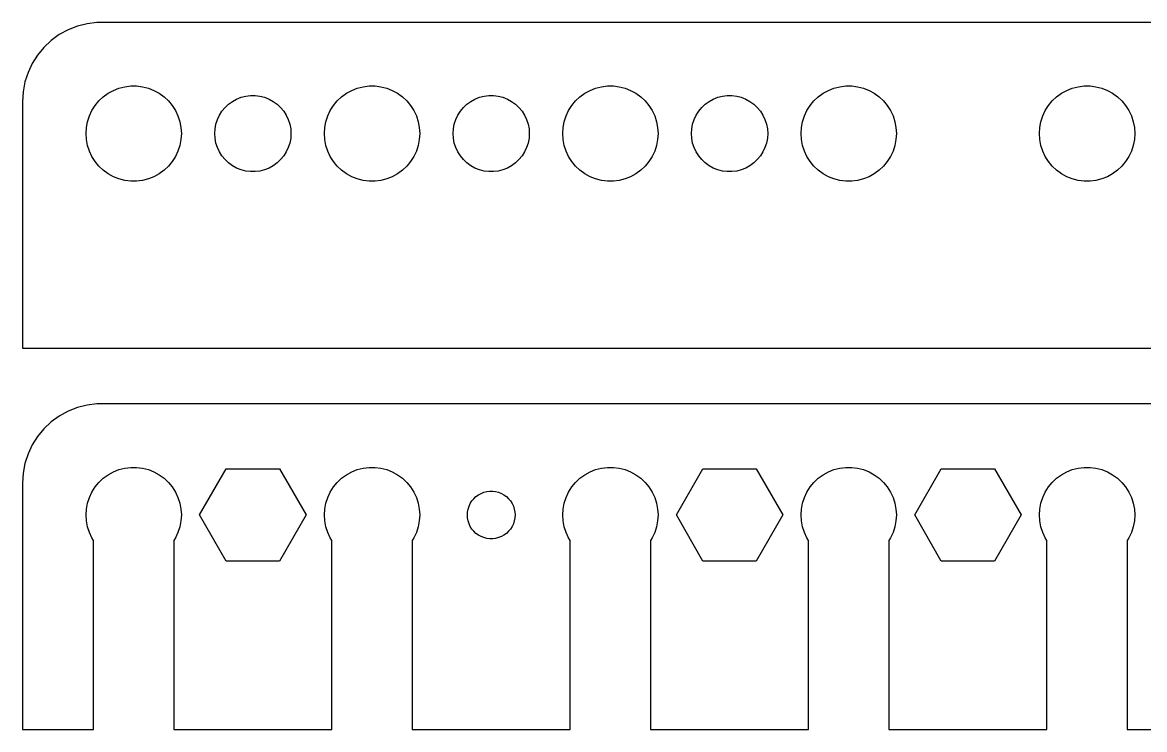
# Model space of a CAD drawing. Header units: metres. Extents: x -74 to 74, y 0 to 92.
# Drawn here: x -74.5 to -3.9, y 48 to 92.5 of the extents above; entities that cross this region are included whole.
import ezdxf

# ---------------------------------------------------------------- set-up
doc = ezdxf.new("R2010")
doc.units = ezdxf.units.M

msp = doc.modelspace()

# ---------------------------------------------------------------- linework, layer by layer
for p, q in [((-71.6289, 92.0241), (-72.1791, 91.7216)), ((-71.0451, 92.2553), (-71.6289, 92.0241)), ((-70.4369, 92.4114), (-71.0451, 92.2553)), ((-69.8139, 92.4901), (-70.4369, 92.4114)), ((69.8139, 92.4901), (-69.8139, 92.4901)), ((-72.6871, 91.3526), (-73.1448, 90.9227)), ((-72.1791, 91.7216), (-72.6871, 91.3526)), ((-73.5451, 90.4389), (-73.8815, 89.9088)), ((-73.1448, 90.9227), (-73.5451, 90.4389)), ((-73.8815, 89.9088), (-74.1489, 89.3406)), ((-74.1489, 89.3406), (-74.3429, 88.7434)), ((-74.3429, 88.7434), (-74.4606, 88.1267)), ((-68.7773, 88.2145), (-68.427, 88.3532)), ((-68.427, 88.3532), (-68.0621, 88.4469)), ((-68.0621, 88.4469), (-67.6884, 88.4941)), ((-67.6884, 88.4941), (-67.3116, 88.4941)), ((-67.3116, 88.4941), (-66.9379, 88.4469)), ((-66.9379, 88.4469), (-66.573, 88.3532)), ((-66.573, 88.3532), (-66.2227, 88.2145)), ((-53.7773, 88.2145), (-53.427, 88.3532)), ((-53.427, 88.3532), (-53.0621, 88.4469)), ((-53.0621, 88.4469), (-52.6884, 88.4941)), ((-52.6884, 88.4941), (-52.3116, 88.4941)), ((-52.3116, 88.4941), (-51.9379, 88.4469)), ((-51.9379, 88.4469), (-51.5729, 88.3532)), ((-51.5729, 88.3532), (-51.2227, 88.2145)), ((-38.7773, 88.2145), (-38.427, 88.3532)), ((-38.427, 88.3532), (-38.0621, 88.4469)), ((-38.0621, 88.4469), (-37.6884, 88.4941)), ((-37.6884, 88.4941), (-37.3116, 88.4941)), ((-37.3116, 88.4941), (-36.9379, 88.4469)), ((-36.9379, 88.4469), (-36.5729, 88.3532)), ((-36.5729, 88.3532), (-36.2227, 88.2145)), ((-23.7773, 88.2145), (-23.427, 88.3532)), ((-23.427, 88.3532), (-23.0621, 88.4469)), ((-23.0621, 88.4469), (-22.6884, 88.4941)), ((-22.6884, 88.4941), (-22.3116, 88.4941)), ((-22.3116, 88.4941), (-21.9379, 88.4469)), ((-21.9379, 88.4469), (-21.5729, 88.3532)), ((-21.5729, 88.3532), (-21.2227, 88.2145)), ((-8.77733, 88.2145), (-8.42705, 88.3532)), ((-8.42705, 88.3532), (-8.06213, 88.4469)), ((-8.06213, 88.4469), (-7.68837, 88.4941)), ((-7.68837, 88.4941), (-7.31161, 88.4941)), ((-7.31161, 88.4941), (-6.93785, 88.4469)), ((-6.93785, 88.4469), (-6.57294, 88.3532)), ((-6.57294, 88.3532), (-6.22266, 88.2145)), ((-74.4606, 88.1267), (-74.5, 87.5)), ((-69.6869, 87.5536), (-69.4123, 87.8115)), ((-69.4123, 87.8115), (-69.1075, 88.033)), ((-69.1075, 88.033), (-68.7773, 88.2145)), ((-66.2227, 88.2145), (-65.8925, 88.033)), ((-65.8925, 88.033), (-65.5877, 87.8115)), ((-65.5877, 87.8115), (-65.3131, 87.5536)), ((-61.286, 87.5264), (-61.0219, 87.6716)), ((-61.0219, 87.6716), (-60.7416, 87.7825)), ((-60.7416, 87.7825), (-60.4497, 87.8575)), ((-60.4497, 87.8575), (-60.1507, 87.8953)), ((-60.1507, 87.8953), (-59.8493, 87.8953)), ((-59.8493, 87.8953), (-59.5503, 87.8575)), ((-59.5503, 87.8575), (-59.2583, 87.7825)), ((-59.2583, 87.7825), (-58.9781, 87.6716)), ((-58.9781, 87.6716), (-58.714, 87.5264)), ((-54.6869, 87.5536), (-54.4123, 87.8115)), ((-54.4123, 87.8115), (-54.1075, 88.033)), ((-54.1075, 88.033), (-53.7773, 88.2145)), ((-51.2227, 88.2145), (-50.8925, 88.033)), ((-50.8925, 88.033), (-50.5877, 87.8115)), ((-50.5877, 87.8115), (-50.3131, 87.5536)), ((-46.286, 87.5264), (-46.0219, 87.6716)), ((-46.0219, 87.6716), (-45.7416, 87.7825)), ((-45.7416, 87.7825), (-45.4497, 87.8575)), ((-45.4497, 87.8575), (-45.1507, 87.8953)), ((-45.1507, 87.8953), (-44.8493, 87.8953)), ((-44.8493, 87.8953), (-44.5503, 87.8575)), ((-44.5503, 87.8575), (-44.2583, 87.7825)), ((-44.2583, 87.7825), (-43.9781, 87.6716)), ((-43.9781, 87.6716), (-43.714, 87.5264)), ((-39.6869, 87.5536), (-39.4123, 87.8115)), ((-39.4123, 87.8115), (-39.1075, 88.033)), ((-39.1075, 88.033), (-38.7773, 88.2145)), ((-36.2227, 88.2145), (-35.8925, 88.033)), ((-35.8925, 88.033), (-35.5877, 87.8115)), ((-35.5877, 87.8115), (-35.3131, 87.5536)), ((-31.286, 87.5264), (-31.0219, 87.6716)), ((-31.0219, 87.6716), (-30.7416, 87.7825)), ((-30.7416, 87.7825), (-30.4497, 87.8575)), ((-30.4497, 87.8575), (-30.1507, 87.8953)), ((-30.1507, 87.8953), (-29.8493, 87.8953)), ((-29.8493, 87.8953), (-29.5503, 87.8575)), ((-29.5503, 87.8575), (-29.2583, 87.7825)), ((-29.2583, 87.7825), (-28.9781, 87.6716)), ((-28.9781, 87.6716), (-28.714, 87.5264)), ((-24.6869, 87.5536), (-24.4123, 87.8115)), ((-24.4123, 87.8115), (-24.1075, 88.033)), ((-24.1075, 88.033), (-23.7773, 88.2145)), ((-21.2227, 88.2145), (-20.8925, 88.033)), ((-20.8925, 88.033), (-20.5877, 87.8115)), ((-20.5877, 87.8115), (-20.3131, 87.5536)), ((-9.6869, 87.5536), (-9.41226, 87.8115)), ((-9.41226, 87.8115), (-9.10747, 88.033)), ((-9.10747, 88.033), (-8.77733, 88.2145)), ((-6.22266, 88.2145), (-5.89252, 88.033)), ((-5.89252, 88.033), (-5.58772, 87.8115)), ((-5.58772, 87.8115), (-5.31308, 87.5536)), ((-74.5, 87.5), (-74.5, 72)), ((-70.2893, 86.6044), (-70.1289, 86.9453)), ((-70.1289, 86.9453), (-69.927, 87.2634)), ((-69.927, 87.2634), (-69.6869, 87.5536)), ((-65.3131, 87.5536), (-65.073, 87.2634)), ((-65.073, 87.2634), (-64.8711, 86.9453)), ((-64.8711, 86.9453), (-64.7107, 86.6044)), ((-62.1031, 86.6562), (-61.9416, 86.9107)), ((-61.9416, 86.9107), (-61.7495, 87.1429)), ((-61.7495, 87.1429), (-61.5298, 87.3492)), ((-61.5298, 87.3492), (-61.286, 87.5264)), ((-58.714, 87.5264), (-58.4702, 87.3492)), ((-58.4702, 87.3492), (-58.2505, 87.1429)), ((-58.2505, 87.1429), (-58.0583, 86.9107)), ((-58.0583, 86.9107), (-57.8969, 86.6562)), ((-55.2893, 86.6044), (-55.1289, 86.9453)), ((-55.1289, 86.9453), (-54.927, 87.2634)), ((-54.927, 87.2634), (-54.6869, 87.5536)), ((-50.3131, 87.5536), (-50.0729, 87.2634)), ((-50.0729, 87.2634), (-49.8711, 86.9453)), ((-49.8711, 86.9453), (-49.7107, 86.6044)), ((-47.1031, 86.6562), (-46.9416, 86.9107)), ((-46.9416, 86.9107), (-46.7495, 87.1429)), ((-46.7495, 87.1429), (-46.5298, 87.3492)), ((-46.5298, 87.3492), (-46.286, 87.5264)), ((-43.714, 87.5264), (-43.4702, 87.3492)), ((-43.4702, 87.3492), (-43.2505, 87.1429)), ((-43.2505, 87.1429), (-43.0583, 86.9107)), ((-43.0583, 86.9107), (-42.8969, 86.6562)), ((-40.2893, 86.6044), (-40.1289, 86.9453)), ((-40.1289, 86.9453), (-39.927, 87.2634)), ((-39.927, 87.2634), (-39.6869, 87.5536)), ((-35.3131, 87.5536), (-35.0729, 87.2634)), ((-35.0729, 87.2634), (-34.8711, 86.9453)), ((-34.8711, 86.9453), (-34.7107, 86.6044)), ((-32.1031, 86.6562), (-31.9416, 86.9107)), ((-31.9416, 86.9107), (-31.7495, 87.1429)), ((-31.7495, 87.1429), (-31.5298, 87.3492)), ((-31.5298, 87.3492), (-31.286, 87.5264)), ((-28.714, 87.5264), (-28.4702, 87.3492)), ((-28.4702, 87.3492), (-28.2505, 87.1429)), ((-28.2505, 87.1429), (-28.0583, 86.9107)), ((-28.0583, 86.9107), (-27.8969, 86.6562)), ((-25.2893, 86.6044), (-25.1289, 86.9453)), ((-25.1289, 86.9453), (-24.927, 87.2634)), ((-24.927, 87.2634), (-24.6869, 87.5536)), ((-20.3131, 87.5536), (-20.0729, 87.2634)), ((-20.0729, 87.2634), (-19.8711, 86.9453)), ((-19.8711, 86.9453), (-19.7107, 86.6044)), ((-10.2893, 86.6044), (-10.1289, 86.9453)), ((-10.1289, 86.9453), (-9.92705, 87.2634)), ((-9.92705, 87.2634), (-9.6869, 87.5536)), ((-5.31308, 87.5536), (-5.07294, 87.2634)), ((-5.07294, 87.2634), (-4.87108, 86.9453)), ((-4.87108, 86.9453), (-4.71066, 86.6044)), ((-70.4763, 85.876), (-70.4057, 86.2461)), ((-70.4057, 86.2461), (-70.2893, 86.6044)), ((-64.7107, 86.6044), (-64.5943, 86.2461)), ((-64.5943, 86.2461), (-64.5237, 85.876)), ((-62.3246, 86.0968), (-62.2315, 86.3835)), ((-62.2315, 86.3835), (-62.1031, 86.6562)), ((-57.8969, 86.6562), (-57.7685, 86.3835)), ((-57.7685, 86.3835), (-57.6754, 86.0968)), ((-55.4763, 85.876), (-55.4057, 86.2461)), ((-55.4057, 86.2461), (-55.2893, 86.6044)), ((-49.7107, 86.6044), (-49.5942, 86.2461)), ((-49.5942, 86.2461), (-49.5237, 85.876)), ((-47.3246, 86.0968), (-47.2315, 86.3835)), ((-47.2315, 86.3835), (-47.1031, 86.6562)), ((-42.8969, 86.6562), (-42.7685, 86.3835)), ((-42.7685, 86.3835), (-42.6754, 86.0968)), ((-40.4763, 85.876), (-40.4057, 86.2461)), ((-40.4057, 86.2461), (-40.2893, 86.6044)), ((-34.7107, 86.6044), (-34.5942, 86.2461)), ((-34.5942, 86.2461), (-34.5237, 85.876)), ((-32.3246, 86.0968), (-32.2315, 86.3835)), ((-32.2315, 86.3835), (-32.1031, 86.6562)), ((-27.8969, 86.6562), (-27.7685, 86.3835)), ((-27.7685, 86.3835), (-27.6754, 86.0968)), ((-25.4763, 85.876), (-25.4057, 86.2461)), ((-25.4057, 86.2461), (-25.2893, 86.6044)), ((-19.7107, 86.6044), (-19.5942, 86.2461)), ((-19.5942, 86.2461), (-19.5237, 85.876)), ((-10.4763, 85.876), (-10.4057, 86.2461)), ((-10.4057, 86.2461), (-10.2893, 86.6044)), ((-4.71066, 86.6044), (-4.59424, 86.2461)), ((-4.59424, 86.2461), (-4.52365, 85.876)), ((-70.5, 85.5), (-70.4763, 85.876)), ((-70.4763, 85.124), (-70.5, 85.5)), ((-64.5237, 85.876), (-64.5, 85.5)), ((-64.5, 85.5), (-64.5237, 85.124)), ((-62.4, 85.5), (-62.3811, 85.8008)), ((-62.3811, 85.1992), (-62.4, 85.5)), ((-62.3811, 85.8008), (-62.3246, 86.0968)), ((-57.6754, 86.0968), (-57.6189, 85.8008)), ((-57.6189, 85.8008), (-57.6, 85.5)), ((-57.6, 85.5), (-57.6189, 85.1992)), ((-55.5, 85.5), (-55.4763, 85.876)), ((-55.4763, 85.124), (-55.5, 85.5)), ((-49.5237, 85.876), (-49.5, 85.5)), ((-49.5, 85.5), (-49.5237, 85.124)), ((-47.4, 85.5), (-47.3811, 85.8008)), ((-47.3811, 85.1992), (-47.4, 85.5)), ((-47.3811, 85.8008), (-47.3246, 86.0968)), ((-42.6754, 86.0968), (-42.6189, 85.8008)), ((-42.6189, 85.8008), (-42.6, 85.5)), ((-42.6, 85.5), (-42.6189, 85.1992)), ((-40.5, 85.5), (-40.4763, 85.876)), ((-40.4763, 85.124), (-40.5, 85.5)), ((-34.5237, 85.876), (-34.5, 85.5)), ((-34.5, 85.5), (-34.5237, 85.124)), ((-32.4, 85.5), (-32.3811, 85.8008)), ((-32.3811, 85.1992), (-32.4, 85.5)), ((-32.3811, 85.8008), (-32.3246, 86.0968)), ((-27.6754, 86.0968), (-27.6189, 85.8008)), ((-27.6189, 85.8008), (-27.6, 85.5)), ((-27.6, 85.5), (-27.6189, 85.1992)), ((-25.5, 85.5), (-25.4763, 85.876)), ((-25.4763, 85.124), (-25.5, 85.5)), ((-19.5237, 85.876), (-19.5, 85.5)), ((-19.5, 85.5), (-19.5237, 85.124)), ((-10.5, 85.5), (-10.4763, 85.876)), ((-10.4763, 85.124), (-10.5, 85.5)), ((-4.52365, 85.876), (-4.5, 85.5)), ((-4.5, 85.5), (-4.52365, 85.124)), ((-70.4057, 84.7539), (-70.4763, 85.124)), ((-70.2893, 84.3956), (-70.4057, 84.7539)), ((-64.5943, 84.7539), (-64.7107, 84.3956)), ((-64.5237, 85.124), (-64.5943, 84.7539)), ((-62.3246, 84.9031), (-62.3811, 85.1992)), ((-62.2315, 84.6165), (-62.3246, 84.9031)), ((-57.6754, 84.9031), (-57.7685, 84.6165)), ((-57.6189, 85.1992), (-57.6754, 84.9031)), ((-55.4057, 84.7539), (-55.4763, 85.124)), ((-55.2893, 84.3956), (-55.4057, 84.7539)), ((-49.5942, 84.7539), (-49.7107, 84.3956)), ((-49.5237, 85.124), (-49.5942, 84.7539)), ((-47.3246, 84.9031), (-47.3811, 85.1992)), ((-47.2315, 84.6165), (-47.3246, 84.9031)), ((-42.6754, 84.9031), (-42.7685, 84.6165)), ((-42.6189, 85.1992), (-42.6754, 84.9031)), ((-40.4057, 84.7539), (-40.4763, 85.124)), ((-40.2893, 84.3956), (-40.4057, 84.7539)), ((-34.5942, 84.7539), (-34.7107, 84.3956)), ((-34.5237, 85.124), (-34.5942, 84.7539)), ((-32.3246, 84.9031), (-32.3811, 85.1992)), ((-32.2315, 84.6165), (-32.3246, 84.9031)), ((-27.6754, 84.9031), (-27.7685, 84.6165)), ((-27.6189, 85.1992), (-27.6754, 84.9031)), ((-25.4057, 84.7539), (-25.4763, 85.124)), ((-25.2893, 84.3956), (-25.4057, 84.7539)), ((-19.5942, 84.7539), (-19.7107, 84.3956)), ((-19.5237, 85.124), (-19.5942, 84.7539)), ((-10.4057, 84.7539), (-10.4763, 85.124)), ((-10.2893, 84.3956), (-10.4057, 84.7539)), ((-4.59424, 84.7539), (-4.71066, 84.3956)), ((-4.52365, 85.124), (-4.59424, 84.7539)), ((-70.1289, 84.0547), (-70.2893, 84.3956)), ((-69.927, 83.7366), (-70.1289, 84.0547)), ((-64.8711, 84.0547), (-65.073, 83.7366)), ((-64.7107, 84.3956), (-64.8711, 84.0547)), ((-62.1031, 84.3438), (-62.2315, 84.6165)), ((-61.9416, 84.0893), (-62.1031, 84.3438)), ((-61.7495, 83.8571), (-61.9416, 84.0893)), ((-58.0583, 84.0893), (-58.2505, 83.8571)), ((-57.8969, 84.3438), (-58.0583, 84.0893)), ((-57.7685, 84.6165), (-57.8969, 84.3438)), ((-55.1289, 84.0547), (-55.2893, 84.3956)), ((-54.927, 83.7366), (-55.1289, 84.0547)), ((-49.8711, 84.0547), (-50.0729, 83.7366)), ((-49.7107, 84.3956), (-49.8711, 84.0547)), ((-47.1031, 84.3438), (-47.2315, 84.6165)), ((-46.9416, 84.0893), (-47.1031, 84.3438)), ((-46.7495, 83.8571), (-46.9416, 84.0893)), ((-43.0583, 84.0893), (-43.2505, 83.8571)), ((-42.8969, 84.3438), (-43.0583, 84.0893)), ((-42.7685, 84.6165), (-42.8969, 84.3438)), ((-40.1289, 84.0547), (-40.2893, 84.3956)), ((-39.927, 83.7366), (-40.1289, 84.0547)), ((-34.8711, 84.0547), (-35.0729, 83.7366)), ((-34.7107, 84.3956), (-34.8711, 84.0547)), ((-32.1031, 84.3438), (-32.2315, 84.6165)), ((-31.9416, 84.0893), (-32.1031, 84.3438)), ((-31.7495, 83.8571), (-31.9416, 84.0893)), ((-28.0583, 84.0893), (-28.2505, 83.8571)), ((-27.8969, 84.3438), (-28.0583, 84.0893)), ((-27.7685, 84.6165), (-27.8969, 84.3438)), ((-25.1289, 84.0547), (-25.2893, 84.3956)), ((-24.927, 83.7366), (-25.1289, 84.0547)), ((-19.8711, 84.0547), (-20.0729, 83.7366)), ((-19.7107, 84.3956), (-19.8711, 84.0547)), ((-10.1289, 84.0547), (-10.2893, 84.3956)), ((-9.92705, 83.7366), (-10.1289, 84.0547)), ((-4.87108, 84.0547), (-5.07294, 83.7366)), ((-4.71066, 84.3956), (-4.87108, 84.0547)), ((-69.6869, 83.4464), (-69.927, 83.7366)), ((-69.4123, 83.1884), (-69.6869, 83.4464)), ((-65.3131, 83.4464), (-65.5877, 83.1884)), ((-65.073, 83.7366), (-65.3131, 83.4464)), ((-61.5298, 83.6508), (-61.7495, 83.8571)), ((-61.286, 83.4736), (-61.5298, 83.6508)), ((-61.0219, 83.3284), (-61.286, 83.4736)), ((-58.714, 83.4736), (-58.9781, 83.3284)), ((-58.4702, 83.6508), (-58.714, 83.4736)), ((-58.2505, 83.8571), (-58.4702, 83.6508)), ((-54.6869, 83.4464), (-54.927, 83.7366)), ((-54.4123, 83.1884), (-54.6869, 83.4464)), ((-50.3131, 83.4464), (-50.5877, 83.1884)), ((-50.0729, 83.7366), (-50.3131, 83.4464)), ((-46.5298, 83.6508), (-46.7495, 83.8571)), ((-46.286, 83.4736), (-46.5298, 83.6508)), ((-46.0219, 83.3284), (-46.286, 83.4736)), ((-43.714, 83.4736), (-43.9781, 83.3284)), ((-43.4702, 83.6508), (-43.714, 83.4736)), ((-43.2505, 83.8571), (-43.4702, 83.6508)), ((-39.6869, 83.4464), (-39.927, 83.7366)), ((-39.4123, 83.1884), (-39.6869, 83.4464)), ((-35.3131, 83.4464), (-35.5877, 83.1884)), ((-35.0729, 83.7366), (-35.3131, 83.4464)), ((-31.5298, 83.6508), (-31.7495, 83.8571)), ((-31.286, 83.4736), (-31.5298, 83.6508)), ((-31.0219, 83.3284), (-31.286, 83.4736)), ((-28.714, 83.4736), (-28.9781, 83.3284)), ((-28.4702, 83.6508), (-28.714, 83.4736)), ((-28.2505, 83.8571), (-28.4702, 83.6508)), ((-24.6869, 83.4464), (-24.927, 83.7366)), ((-24.4123, 83.1884), (-24.6869, 83.4464)), ((-20.3131, 83.4464), (-20.5877, 83.1884)), ((-20.0729, 83.7366), (-20.3131, 83.4464)), ((-9.6869, 83.4464), (-9.92705, 83.7366)), ((-9.41226, 83.1884), (-9.6869, 83.4464)), ((-5.31308, 83.4464), (-5.58772, 83.1884)), ((-5.07294, 83.7366), (-5.31308, 83.4464)), ((-69.1075, 82.967), (-69.4123, 83.1884)), ((-68.7773, 82.7855), (-69.1075, 82.967)), ((-68.427, 82.6468), (-68.7773, 82.7855)), ((-68.0621, 82.5531), (-68.427, 82.6468)), ((-66.573, 82.6468), (-66.9379, 82.5531)), ((-66.2227, 82.7855), (-66.573, 82.6468)), ((-65.8925, 82.967), (-66.2227, 82.7855)), ((-65.5877, 83.1884), (-65.8925, 82.967)), ((-60.7416, 83.2175), (-61.0219, 83.3284)), ((-60.4497, 83.1425), (-60.7416, 83.2175)), ((-60.1507, 83.1047), (-60.4497, 83.1425)), ((-59.8493, 83.1047), (-60.1507, 83.1047)), ((-59.5503, 83.1425), (-59.8493, 83.1047)), ((-59.2583, 83.2175), (-59.5503, 83.1425)), ((-58.9781, 83.3284), (-59.2583, 83.2175)), ((-54.1075, 82.967), (-54.4123, 83.1884)), ((-53.7773, 82.7855), (-54.1075, 82.967)), ((-53.427, 82.6468), (-53.7773, 82.7855)), ((-53.0621, 82.5531), (-53.427, 82.6468)), ((-51.5729, 82.6468), (-51.9379, 82.5531)), ((-51.2227, 82.7855), (-51.5729, 82.6468)), ((-50.8925, 82.967), (-51.2227, 82.7855)), ((-50.5877, 83.1884), (-50.8925, 82.967)), ((-45.7416, 83.2175), (-46.0219, 83.3284)), ((-45.4497, 83.1425), (-45.7416, 83.2175)), ((-45.1507, 83.1047), (-45.4497, 83.1425)), ((-44.8493, 83.1047), (-45.1507, 83.1047)), ((-44.5503, 83.1425), (-44.8493, 83.1047)), ((-44.2583, 83.2175), (-44.5503, 83.1425)), ((-43.9781, 83.3284), (-44.2583, 83.2175)), ((-39.1075, 82.967), (-39.4123, 83.1884)), ((-38.7773, 82.7855), (-39.1075, 82.967)), ((-38.427, 82.6468), (-38.7773, 82.7855)), ((-38.0621, 82.5531), (-38.427, 82.6468)), ((-36.5729, 82.6468), (-36.9379, 82.5531)), ((-36.2227, 82.7855), (-36.5729, 82.6468)), ((-35.8925, 82.967), (-36.2227, 82.7855)), ((-35.5877, 83.1884), (-35.8925, 82.967)), ((-30.7416, 83.2175), (-31.0219, 83.3284)), ((-30.4497, 83.1425), (-30.7416, 83.2175)), ((-30.1507, 83.1047), (-30.4497, 83.1425)), ((-29.8493, 83.1047), (-30.1507, 83.1047)), ((-29.5503, 83.1425), (-29.8493, 83.1047)), ((-29.2583, 83.2175), (-29.5503, 83.1425)), ((-28.9781, 83.3284), (-29.2583, 83.2175)), ((-24.1075, 82.967), (-24.4123, 83.1884)), ((-23.7773, 82.7855), (-24.1075, 82.967)), ((-23.427, 82.6468), (-23.7773, 82.7855)), ((-23.0621, 82.5531), (-23.427, 82.6468)), ((-21.5729, 82.6468), (-21.9379, 82.5531)), ((-21.2227, 82.7855), (-21.5729, 82.6468)), ((-20.8925, 82.967), (-21.2227, 82.7855)), ((-20.5877, 83.1884), (-20.8925, 82.967)), ((-9.10747, 82.967), (-9.41226, 83.1884)), ((-8.77733, 82.7855), (-9.10747, 82.967)), ((-8.42705, 82.6468), (-8.77733, 82.7855)), ((-8.06213, 82.5531), (-8.42705, 82.6468)), ((-6.57294, 82.6468), (-6.93785, 82.5531)), ((-6.22266, 82.7855), (-6.57294, 82.6468)), ((-5.89252, 82.967), (-6.22266, 82.7855)), ((-5.58772, 83.1884), (-5.89252, 82.967)), ((-67.6884, 82.5059), (-68.0621, 82.5531)), ((-67.3116, 82.5059), (-67.6884, 82.5059)), ((-66.9379, 82.5531), (-67.3116, 82.5059)), ((-52.6884, 82.5059), (-53.0621, 82.5531)), ((-52.3116, 82.5059), (-52.6884, 82.5059)), ((-51.9379, 82.5531), (-52.3116, 82.5059)), ((-37.6884, 82.5059), (-38.0621, 82.5531)), ((-37.3116, 82.5059), (-37.6884, 82.5059)), ((-36.9379, 82.5531), (-37.3116, 82.5059)), ((-22.6884, 82.5059), (-23.0621, 82.5531)), ((-22.3116, 82.5059), (-22.6884, 82.5059)), ((-21.9379, 82.5531), (-22.3116, 82.5059)), ((-7.68837, 82.5059), (-8.06213, 82.5531)), ((-7.31161, 82.5059), (-7.68837, 82.5059)), ((-6.93785, 82.5531), (-7.31161, 82.5059)), ((-74.5, 72), (74.5, 72)), ((-71.6289, 68.0241), (-72.1791, 67.7216)), ((-71.0451, 68.2553), (-71.6289, 68.0241)), ((-70.4369, 68.4114), (-71.0451, 68.2553)), ((-69.8139, 68.4901), (-70.4369, 68.4114)), ((69.8139, 68.4901), (-69.8139, 68.4901)), ((-72.6871, 67.3526), (-73.1448, 66.9227)), ((-72.1791, 67.7216), (-72.6871, 67.3526)), ((-73.5451, 66.4389), (-73.8815, 65.9088)), ((-73.1448, 66.9227), (-73.5451, 66.4389)), ((-73.8815, 65.9088), (-74.1489, 65.3406)), ((-74.1489, 65.3406), (-74.3429, 64.7434)), ((-74.3429, 64.7434), (-74.4606, 64.1267)), ((-68.7773, 64.2145), (-68.427, 64.3532)), ((-68.427, 64.3532), (-68.0621, 64.4469)), ((-68.0621, 64.4469), (-67.6884, 64.4941)), ((-67.6884, 64.4941), (-67.3116, 64.4941)), ((-67.3116, 64.4941), (-66.9379, 64.4469)), ((-66.9379, 64.4469), (-66.573, 64.3532)), ((-66.573, 64.3532), (-66.2227, 64.2145)), ((-63.3466, 61.5), (-61.6733, 64.3982)), ((-61.6733, 64.3982), (-58.3267, 64.3982)), ((-58.3267, 64.3982), (-56.6534, 61.5)), ((-53.7773, 64.2145), (-53.427, 64.3532)), ((-53.427, 64.3532), (-53.0621, 64.4469)), ((-53.0621, 64.4469), (-52.6884, 64.4941)), ((-52.6884, 64.4941), (-52.3116, 64.4941)), ((-52.3116, 64.4941), (-51.9379, 64.4469)), ((-51.9379, 64.4469), (-51.5729, 64.3532)), ((-51.5729, 64.3532), (-51.2227, 64.2145)), ((-38.7773, 64.2145), (-38.427, 64.3532)), ((-38.427, 64.3532), (-38.0621, 64.4469)), ((-38.0621, 64.4469), (-37.6884, 64.4941)), ((-37.6884, 64.4941), (-37.3116, 64.4941)), ((-37.3116, 64.4941), (-36.9379, 64.4469)), ((-36.9379, 64.4469), (-36.5729, 64.3532)), ((-36.5729, 64.3532), (-36.2227, 64.2145)), ((-33.3466, 61.5), (-31.6733, 64.3982)), ((-31.6733, 64.3982), (-28.3267, 64.3982)), ((-28.3267, 64.3982), (-26.6534, 61.5)), ((-23.7773, 64.2145), (-23.427, 64.3532)), ((-23.427, 64.3532), (-23.0621, 64.4469)), ((-23.0621, 64.4469), (-22.6884, 64.4941)), ((-22.6884, 64.4941), (-22.3116, 64.4941)), ((-22.3116, 64.4941), (-21.9379, 64.4469)), ((-21.9379, 64.4469), (-21.5729, 64.3532)), ((-21.5729, 64.3532), (-21.2227, 64.2145)), ((-18.3466, 61.5), (-16.6733, 64.3982)), ((-16.6733, 64.3982), (-13.3267, 64.3982)), ((-13.3267, 64.3982), (-11.6534, 61.5)), ((-8.77733, 64.2145), (-8.42705, 64.3532)), ((-8.42705, 64.3532), (-8.06213, 64.4469)), ((-8.06213, 64.4469), (-7.68837, 64.4941)), ((-7.68837, 64.4941), (-7.31161, 64.4941)), ((-7.31161, 64.4941), (-6.93785, 64.4469)), ((-6.93785, 64.4469), (-6.57294, 64.3532)), ((-6.57294, 64.3532), (-6.22266, 64.2145)), ((-74.4606, 64.1267), (-74.5, 63.5)), ((-69.6869, 63.5536), (-69.4123, 63.8115)), ((-69.4123, 63.8115), (-69.1075, 64.033)), ((-69.1075, 64.033), (-68.7773, 64.2145)), ((-66.2227, 64.2145), (-65.8925, 64.033)), ((-65.8925, 64.033), (-65.5877, 63.8115)), ((-65.5877, 63.8115), (-65.3131, 63.5536)), ((-54.6869, 63.5536), (-54.4123, 63.8115)), ((-54.4123, 63.8115), (-54.1075, 64.033)), ((-54.1075, 64.033), (-53.7773, 64.2145)), ((-51.2227, 64.2145), (-50.8925, 64.033)), ((-50.8925, 64.033), (-50.5877, 63.8115)), ((-50.5877, 63.8115), (-50.3131, 63.5536)), ((-39.6869, 63.5536), (-39.4123, 63.8115)), ((-39.4123, 63.8115), (-39.1075, 64.033)), ((-39.1075, 64.033), (-38.7773, 64.2145)), ((-36.2227, 64.2145), (-35.8925, 64.033)), ((-35.8925, 64.033), (-35.5877, 63.8115)), ((-35.5877, 63.8115), (-35.3131, 63.5536)), ((-24.6869, 63.5536), (-24.4123, 63.8115)), ((-24.4123, 63.8115), (-24.1075, 64.033)), ((-24.1075, 64.033), (-23.7773, 64.2145)), ((-21.2227, 64.2145), (-20.8925, 64.033)), ((-20.8925, 64.033), (-20.5877, 63.8115)), ((-20.5877, 63.8115), (-20.3131, 63.5536)), ((-9.6869, 63.5536), (-9.41226, 63.8115)), ((-9.41226, 63.8115), (-9.10747, 64.033)), ((-9.10747, 64.033), (-8.77733, 64.2145)), ((-6.22266, 64.2145), (-5.89252, 64.033)), ((-5.89252, 64.033), (-5.58772, 63.8115)), ((-5.58772, 63.8115), (-5.31308, 63.5536)), ((-74.5, 63.5), (-74.5, 48)), ((-70.2893, 62.6044), (-70.1289, 62.9453)), ((-70.1289, 62.9453), (-69.927, 63.2634)), ((-69.927, 63.2634), (-69.6869, 63.5536)), ((-65.3131, 63.5536), (-65.073, 63.2634)), ((-65.073, 63.2634), (-64.8711, 62.9453)), ((-64.8711, 62.9453), (-64.7107, 62.6044)), ((-55.2893, 62.6044), (-55.1289, 62.9453)), ((-55.1289, 62.9453), (-54.927, 63.2634)), ((-54.927, 63.2634), (-54.6869, 63.5536)), ((-50.3131, 63.5536), (-50.0729, 63.2634)), ((-50.0729, 63.2634), (-49.8711, 62.9453)), ((-49.8711, 62.9453), (-49.7107, 62.6044)), ((-45.8037, 62.7665), (-45.6387, 62.8572)), ((-45.6387, 62.8572), (-45.4635, 62.9266)), ((-45.4635, 62.9266), (-45.2811, 62.9734)), ((-45.2811, 62.9734), (-45.0942, 62.997)), ((-45.0942, 62.997), (-44.9058, 62.997)), ((-44.9058, 62.997), (-44.7189, 62.9734)), ((-44.7189, 62.9734), (-44.5365, 62.9266)), ((-44.5365, 62.9266), (-44.3613, 62.8572)), ((-44.3613, 62.8572), (-44.1963, 62.7665)), ((-40.2893, 62.6044), (-40.1289, 62.9453)), ((-40.1289, 62.9453), (-39.927, 63.2634)), ((-39.927, 63.2634), (-39.6869, 63.5536)), ((-35.3131, 63.5536), (-35.0729, 63.2634)), ((-35.0729, 63.2634), (-34.8711, 62.9453)), ((-34.8711, 62.9453), (-34.7107, 62.6044)), ((-25.2893, 62.6044), (-25.1289, 62.9453)), ((-25.1289, 62.9453), (-24.927, 63.2634)), ((-24.927, 63.2634), (-24.6869, 63.5536)), ((-20.3131, 63.5536), (-20.0729, 63.2634)), ((-20.0729, 63.2634), (-19.8711, 62.9453)), ((-19.8711, 62.9453), (-19.7107, 62.6044)), ((-10.2893, 62.6044), (-10.1289, 62.9453)), ((-10.1289, 62.9453), (-9.92705, 63.2634)), ((-9.92705, 63.2634), (-9.6869, 63.5536)), ((-5.31308, 63.5536), (-5.07294, 63.2634)), ((-5.07294, 63.2634), (-4.87108, 62.9453)), ((-4.87108, 62.9453), (-4.71066, 62.6044)), ((-70.4763, 61.876), (-70.4057, 62.2461)), ((-70.4057, 62.2461), (-70.2893, 62.6044)), ((-64.7107, 62.6044), (-64.5943, 62.2461)), ((-64.5943, 62.2461), (-64.5237, 61.876)), ((-55.4763, 61.876), (-55.4057, 62.2461)), ((-55.4057, 62.2461), (-55.2893, 62.6044)), ((-49.7107, 62.6044), (-49.5942, 62.2461)), ((-49.5942, 62.2461), (-49.5237, 61.876)), ((-46.3947, 62.0522), (-46.3145, 62.2226)), ((-46.3145, 62.2226), (-46.2135, 62.3817)), ((-46.2135, 62.3817), (-46.0934, 62.5268)), ((-46.0934, 62.5268), (-45.9561, 62.6558)), ((-45.9561, 62.6558), (-45.8037, 62.7665)), ((-44.1963, 62.7665), (-44.0439, 62.6558)), ((-44.0439, 62.6558), (-43.9065, 62.5268)), ((-43.9065, 62.5268), (-43.7865, 62.3817)), ((-43.7865, 62.3817), (-43.6855, 62.2226)), ((-43.6855, 62.2226), (-43.6053, 62.0522)), ((-40.4763, 61.876), (-40.4057, 62.2461)), ((-40.4057, 62.2461), (-40.2893, 62.6044)), ((-34.7107, 62.6044), (-34.5942, 62.2461)), ((-34.5942, 62.2461), (-34.5237, 61.876)), ((-25.4763, 61.876), (-25.4057, 62.2461)), ((-25.4057, 62.2461), (-25.2893, 62.6044)), ((-19.7107, 62.6044), (-19.5942, 62.2461)), ((-19.5942, 62.2461), (-19.5237, 61.876)), ((-10.4763, 61.876), (-10.4057, 62.2461)), ((-10.4057, 62.2461), (-10.2893, 62.6044)), ((-4.71066, 62.6044), (-4.59424, 62.2461)), ((-4.59424, 62.2461), (-4.52365, 61.876)), ((-70.5, 61.5), (-70.4763, 61.876)), ((-70.4763, 61.124), (-70.5, 61.5)), ((-64.5237, 61.876), (-64.5, 61.5)), ((-64.5, 61.5), (-64.5237, 61.124)), ((-61.6733, 58.6018), (-63.3466, 61.5)), ((-56.6534, 61.5), (-58.3267, 58.6018)), ((-55.5, 61.5), (-55.4763, 61.876)), ((-55.4763, 61.124), (-55.5, 61.5)), ((-49.5237, 61.876), (-49.5, 61.5)), ((-49.5, 61.5), (-49.5237, 61.124)), ((-46.5, 61.5), (-46.4882, 61.688)), ((-46.4882, 61.312), (-46.5, 61.5)), ((-46.4882, 61.688), (-46.4529, 61.873)), ((-46.4529, 61.873), (-46.3947, 62.0522)), ((-43.6053, 62.0522), (-43.5471, 61.873)), ((-43.5471, 61.873), (-43.5118, 61.688)), ((-43.5118, 61.688), (-43.5, 61.5)), ((-43.5, 61.5), (-43.5118, 61.312)), ((-40.5, 61.5), (-40.4763, 61.876)), ((-40.4763, 61.124), (-40.5, 61.5)), ((-34.5237, 61.876), (-34.5, 61.5)), ((-34.5, 61.5), (-34.5237, 61.124)), ((-31.6733, 58.6018), (-33.3466, 61.5)), ((-26.6534, 61.5), (-28.3267, 58.6018)), ((-25.5, 61.5), (-25.4763, 61.876)), ((-25.4763, 61.124), (-25.5, 61.5)), ((-19.5237, 61.876), (-19.5, 61.5)), ((-19.5, 61.5), (-19.5237, 61.124)), ((-16.6733, 58.6018), (-18.3466, 61.5)), ((-11.6534, 61.5), (-13.3267, 58.6018)), ((-10.5, 61.5), (-10.4763, 61.876)), ((-10.4763, 61.124), (-10.5, 61.5)), ((-4.52365, 61.876), (-4.5, 61.5)), ((-4.5, 61.5), (-4.52365, 61.124)), ((-70.4057, 60.7539), (-70.4763, 61.124)), ((-70.2893, 60.3956), (-70.4057, 60.7539)), ((-64.5943, 60.7539), (-64.7107, 60.3956)), ((-64.5237, 61.124), (-64.5943, 60.7539)), ((-55.4057, 60.7539), (-55.4763, 61.124)), ((-55.2893, 60.3956), (-55.4057, 60.7539)), ((-49.5942, 60.7539), (-49.7107, 60.3956)), ((-49.5237, 61.124), (-49.5942, 60.7539)), ((-46.4529, 61.127), (-46.4882, 61.312)), ((-46.3947, 60.9478), (-46.4529, 61.127)), ((-46.3145, 60.7774), (-46.3947, 60.9478)), ((-46.2135, 60.6183), (-46.3145, 60.7774)), ((-43.6855, 60.7774), (-43.7865, 60.6183)), ((-43.6053, 60.9478), (-43.6855, 60.7774)), ((-43.5471, 61.127), (-43.6053, 60.9478)), ((-43.5118, 61.312), (-43.5471, 61.127)), ((-40.4057, 60.7539), (-40.4763, 61.124)), ((-40.2893, 60.3956), (-40.4057, 60.7539)), ((-34.5942, 60.7539), (-34.7107, 60.3956)), ((-34.5237, 61.124), (-34.5942, 60.7539)), ((-25.4057, 60.7539), (-25.4763, 61.124)), ((-25.2893, 60.3956), (-25.4057, 60.7539)), ((-19.5942, 60.7539), (-19.7107, 60.3956)), ((-19.5237, 61.124), (-19.5942, 60.7539)), ((-10.4057, 60.7539), (-10.4763, 61.124)), ((-10.2893, 60.3956), (-10.4057, 60.7539)), ((-4.59424, 60.7539), (-4.71066, 60.3956)), ((-4.52365, 61.124), (-4.59424, 60.7539)), ((-70.1289, 60.0547), (-70.2893, 60.3956)), ((-70.0307, 59.9), (-70.1289, 60.0547)), ((-64.8711, 60.0547), (-64.9693, 59.9)), ((-64.7107, 60.3956), (-64.8711, 60.0547)), ((-55.1289, 60.0547), (-55.2893, 60.3956)), ((-55.0307, 59.9), (-55.1289, 60.0547)), ((-49.8711, 60.0547), (-49.9693, 59.9)), ((-49.7107, 60.3956), (-49.8711, 60.0547)), ((-46.0934, 60.4732), (-46.2135, 60.6183)), ((-45.9561, 60.3442), (-46.0934, 60.4732)), ((-45.8037, 60.2335), (-45.9561, 60.3442)), ((-45.6387, 60.1427), (-45.8037, 60.2335)), ((-45.4635, 60.0734), (-45.6387, 60.1427)), ((-45.2811, 60.0266), (-45.4635, 60.0734)), ((-45.0942, 60.0029), (-45.2811, 60.0266)), ((-44.7189, 60.0266), (-44.9058, 60.0029)), ((-44.5365, 60.0734), (-44.7189, 60.0266)), ((-44.3613, 60.1427), (-44.5365, 60.0734)), ((-44.1963, 60.2335), (-44.3613, 60.1427)), ((-44.0439, 60.3442), (-44.1963, 60.2335)), ((-43.9065, 60.4732), (-44.0439, 60.3442)), ((-43.7865, 60.6183), (-43.9065, 60.4732)), ((-40.1289, 60.0547), (-40.2893, 60.3956)), ((-40.0307, 59.9), (-40.1289, 60.0547)), ((-34.8711, 60.0547), (-34.9693, 59.9)), ((-34.7107, 60.3956), (-34.8711, 60.0547)), ((-25.1289, 60.0547), (-25.2893, 60.3956)), ((-25.0307, 59.9), (-25.1289, 60.0547)), ((-19.8711, 60.0547), (-19.9693, 59.9)), ((-19.7107, 60.3956), (-19.8711, 60.0547)), ((-10.1289, 60.0547), (-10.2893, 60.3956)), ((-10.0307, 59.9), (-10.1289, 60.0547)), ((-4.87108, 60.0547), (-4.96927, 59.9)), ((-4.71066, 60.3956), (-4.87108, 60.0547)), ((-70.0307, 48), (-70.0307, 59.9)), ((-64.9693, 59.9), (-64.9693, 48)), ((-55.0307, 48), (-55.0307, 59.9)), ((-49.9693, 59.9), (-49.9693, 48)), ((-44.9058, 60.0029), (-45.0942, 60.0029)), ((-40.0307, 48), (-40.0307, 59.9)), ((-34.9693, 59.9), (-34.9693, 48)), ((-25.0307, 48), (-25.0307, 59.9)), ((-19.9693, 59.9), (-19.9693, 48)), ((-10.0307, 48), (-10.0307, 59.9)), ((-4.96927, 59.9), (-4.96927, 48)), ((-58.3267, 58.6018), (-61.6733, 58.6018)), ((-28.3267, 58.6018), (-31.6733, 58.6018)), ((-13.3267, 58.6018), (-16.6733, 58.6018)), ((-74.5, 48), (-70.0307, 48)), ((-64.9693, 48), (-55.0307, 48)), ((-49.9693, 48), (-40.0307, 48)), ((-34.9693, 48), (-25.0307, 48)), ((-19.9693, 48), (-10.0307, 48)), ((-4.96927, 48), (4.96927, 48))]:
    msp.add_line(p, q)

doc.saveas('drawing.dxf')
